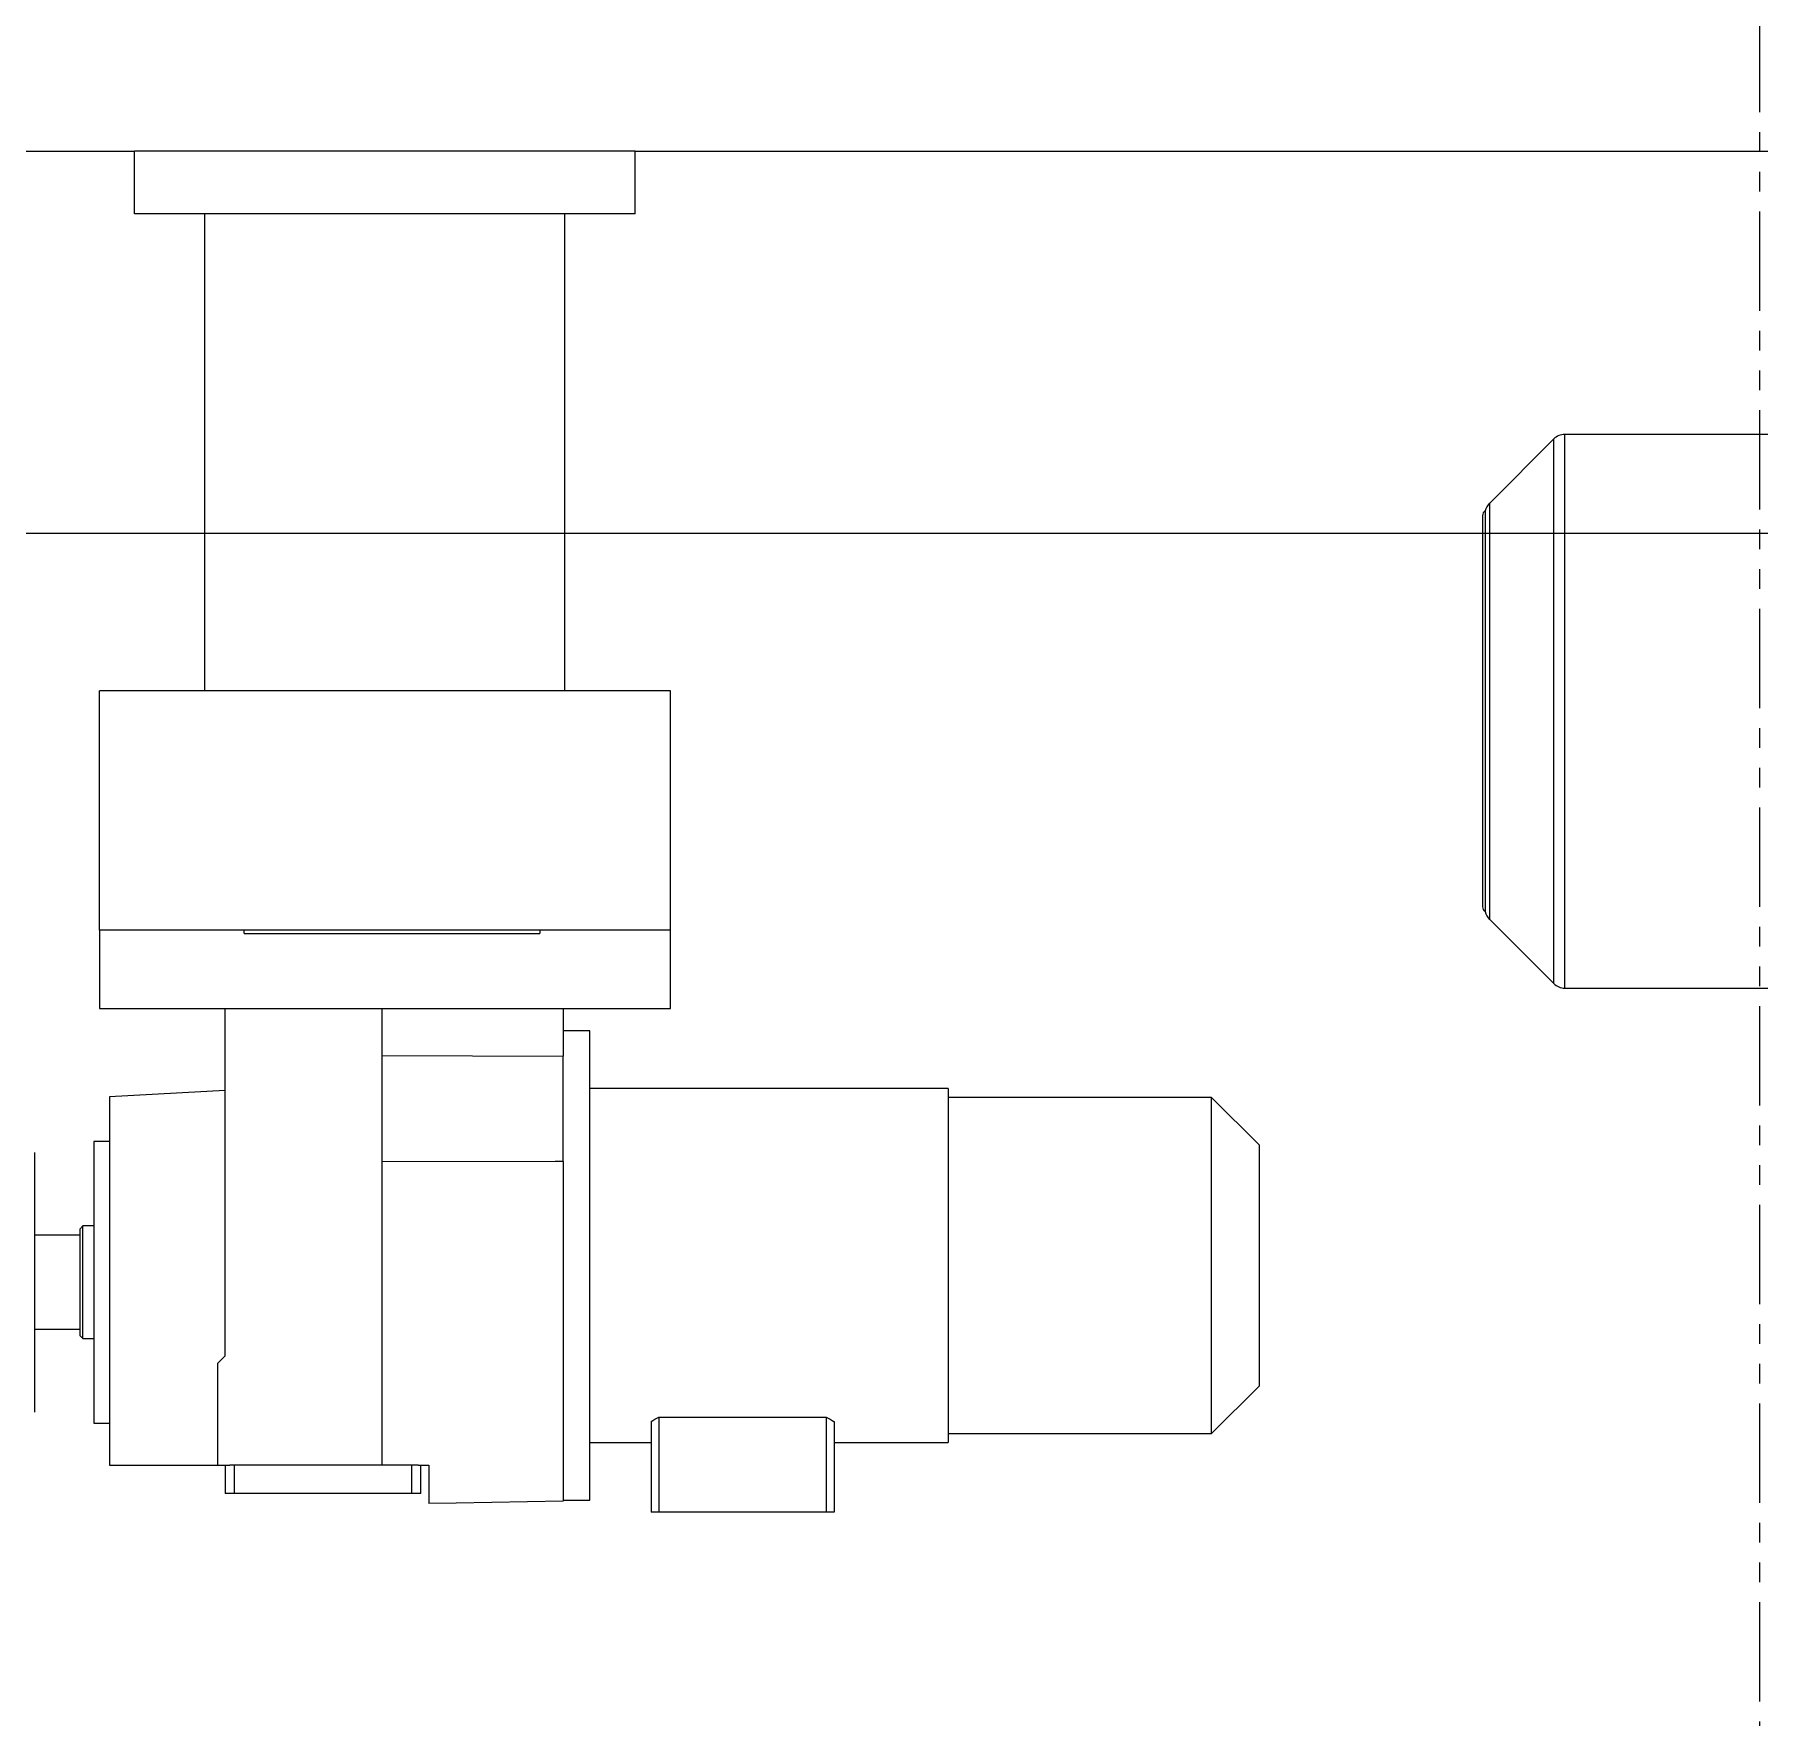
# Model space of a CAD drawing. Header units: inches. Extents: x -16708 to 20619, y -1096 to 18335.
# Drawn here: x 7721 to 8824, y 9520 to 10596 of the extents above; entities that cross this region are included whole.
import ezdxf
from ezdxf.enums import TextEntityAlignment as Align

# ---------------------------------------------------------------- set-up
doc = ezdxf.new("R2010")
doc.units = ezdxf.units.IN
doc.header["$MEASUREMENT"] = 0
doc.linetypes.add('PHANTOM', pattern=[12.7, 6.35, -1.27, 1.27, -1.27, 1.27, -1.27])
for name, color, linetype, true_color in [('PK24-SYS-ROOM', 8, 'Continuous', 0x808080), ('PK24E-HELPER', 253, 'PHANTOM', 0xa1a1a1), ('PK24E-SYS-LIFT', 31, 'Continuous', 0xffcc5a), ('PK24E-SYS-SHELF', 31, 'Continuous', 0xffcc5a)]:
    doc.layers.add(name, color=color, linetype=linetype, true_color=true_color)
doc.layers.add('PK24E', color=7, linetype='Continuous')
doc.styles.add('Impact', font='impact.ttf', dxfattribs={"height": 5})

# ---------------------------------------------------------------- blocks, each defined once
blk = doc.blocks.new('*U35')
at = {"layer": 'PK24-SYS-ROOM', "color": 2, "lineweight": 5}
blk.add_line((-140, 160), (140, 160), dxfattribs=at)
at = {"layer": 'PK24-SYS-ROOM', "color": 3, "lineweight": 5, "style": 'Impact'}
blk.add_attdef('ROOMNO', text='', height=10, dxfattribs=at).set_placement((178.82, 230), align=Align.CENTER)
blk = doc.blocks.new('ELIFT-DU--BACK-COMP-PKE24')
at = {"layer": 'PK24E-SYS-LIFT', "linetype": 'Continuous', "lineweight": 5}
for p, q in [((-127.55, 100.65), (-103.85, 100.65)), ((-103.85, 96.65), (-103.85, 100.65)), ((-71.85, 100.65), (-103.85, 100.65)), ((-71.85, 96.65), (-71.85, 100.65)), ((-71.85, 100.65), (50.85, 100.65)), ((-71.85, 96.65), (-103.85, 96.65)), ((-99.35, 66.15), (-99.35, 96.65)), ((-76.35, 66.15), (-76.35, 96.65)), ((-13.14, 82.26), (-17.24, 78.16)), ((-13.14, 47.44), (-13.14, 82.26)), ((15.6, 82.55), (-12.44, 82.55)), ((-12.44, 47.15), (-12.44, 82.55)), ((-17.7, 77.35), (-17.7, 52.35)), ((-17.51, 52.04), (-17.51, 77.66)), ((-17.24, 51.54), (-17.24, 78.16)), ((-106.1, 50.85), (-106.1, 66.15)), ((-69.6, 66.15), (-106.1, 66.15)), ((-69.6, 50.85), (-69.6, 66.15)), ((-106.1, 50.85), (-106.1, 45.85)), ((-96.85, 50.85), (-106.1, 50.85)), ((-69.6, 50.85), (-106.1, 50.85)), ((-96.85, 50.65), (-96.85, 50.85)), ((-77.95, 50.85), (-77.95, 50.65)), ((-69.6, 50.85), (-77.95, 50.85)), ((-69.6, 45.85), (-69.6, 50.85)), ((-17.24, 51.54), (-13.14, 47.44)), ((-96.85, 50.65), (-77.95, 50.65)), ((-12.44, 47.15), (15.6, 47.15)), ((-106.1, 45.85), (-88.05, 45.85)), ((-98.05, 23.65), (-98.05, 45.85)), ((-88.05, 45.85), (-88.05, 42.85)), ((-88.05, 45.85), (-69.6, 45.85)), ((-76.45, 45.85), (-76.45, 42.81)), ((-74.75, 44.42), (-76.45, 44.42)), ((-74.75, 29.42), (-74.75, 44.42)), ((-88.05, 42.85), (-88.05, 36.05)), ((-88.05, 42.85), (-76.45, 42.81)), ((-76.45, 36.06), (-76.45, 42.81)), ((-98.05, 40.6), (-105.45, 40.21)), ((-105.45, 40.21), (-105.45, 16.65)), ((-51.85, 40.74), (-74.75, 40.74)), ((-51.85, 40.74), (-51.85, 29.42)), ((-35.01, 40.17), (-51.85, 40.17)), ((-31.95, 37.11), (-35.01, 40.17)), ((-35.01, 18.67), (-35.01, 40.17)), ((-110.25, 36.65), (-110.25, 27.86)), ((-105.45, 37.35), (-106.45, 37.35)), ((-106.45, 37.35), (-106.45, 28.35)), ((-31.95, 21.73), (-31.95, 37.11)), ((-88.05, 36.05), (-88.05, 16.65)), ((-76.45, 36.06), (-76.45, 14.35)), ((-107.35, 31.35), (-110.25, 31.35)), ((-107.15, 31.95), (-107.35, 31.75)), ((-107.35, 31.75), (-107.35, 28.35)), ((-106.45, 31.95), (-107.15, 31.95)), ((-107.15, 28.35), (-107.15, 31.95)), ((-74.75, 14.42), (-74.75, 29.42)), ((-51.85, 29.42), (-51.85, 18.1)), ((-110.25, 27.86), (-110.25, 20.05)), ((-107.35, 28.35), (-107.35, 24.95)), ((-107.15, 24.75), (-107.15, 28.35)), ((-106.45, 28.35), (-106.45, 19.35)), ((-110.25, 25.35), (-107.35, 25.35)), ((-107.35, 24.95), (-107.15, 24.75)), ((-107.15, 24.75), (-106.45, 24.75)), ((-98.05, 23.65), (-98.55, 23.15)), ((-98.55, 23.15), (-98.55, 16.65)), ((-35.01, 18.67), (-31.95, 21.73)), ((-106.45, 19.35), (-105.45, 19.35)), ((-70.84, 19.45), (-70.84, 13.65)), ((-70.34, 19.73), (-59.64, 19.73)), ((-70.34, 19.73), (-70.34, 13.65)), ((-59.64, 19.73), (-59.64, 13.65)), ((-59.14, 19.45), (-59.14, 13.65)), ((-74.75, 18.1), (-70.84, 18.1)), ((-59.14, 18.1), (-51.85, 18.1)), ((-51.85, 18.67), (-35.01, 18.67)), ((-98.55, 16.65), (-97.77, 16.65)), ((-98.05, 16.65), (-98.05, 14.85)), ((-97.46, 16.65), (-97.77, 16.65)), ((-97.46, 14.85), (-97.46, 16.65)), ((-86.16, 16.65), (-97.46, 16.65)), ((-86.16, 16.65), (-86.16, 14.85)), ((-85.73, 16.65), (-86.16, 16.65)), ((-85.73, 16.65), (-85.05, 16.65)), ((-85.55, 14.85), (-85.55, 16.65)), ((-85.05, 16.65), (-85.05, 14.2)), ((-97.46, 14.85), (-98.05, 14.85)), ((-86.16, 14.85), (-97.46, 14.85)), ((-85.55, 14.85), (-86.16, 14.85)), ((-76.45, 14.42), (-74.75, 14.42)), ((-70.34, 13.65), (-70.84, 13.65)), ((-59.64, 13.65), (-70.34, 13.65)), ((-59.14, 13.65), (-59.64, 13.65))]:
    blk.add_line(p, q, dxfattribs=at)
at = {"layer": 'PK24E-SYS-LIFT', "linetype": 'Continuous', "lineweight": 5, "flags": 128}
for points in [[(-76.45, 36.06), (-76.96, 36.06), (-88.05, 36.05)], [(-76.45, 14.35), (-83.29, 14.23), (-85.05, 14.2)]]:
    blk.add_lwpolyline(points, dxfattribs=at)
at = {"layer": 'PK24E-SYS-LIFT', "linetype": 'Continuous', "lineweight": 5}
for centre, radius, start, end in [((-12.44, 81.55), 1, 90, 135), ((-17.35, 77.35), 0.35, 117.8212, 180), ((-16.54, 77.45), 1, 135, 167.922), ((-17.35, 52.35), 0.35, 180, 242.1788), ((-16.54, 52.25), 1, 192.078, 225), ((-12.44, 48.15), 1, 225, 270), ((-76.2, 29.42), 11.32, 298.2486, 301.1629), ((-53.79, 29.42), 11.32, 238.8371, 241.7514)]:
    blk.add_arc(centre, radius, start, end, dxfattribs=at)
blk.add_open_spline([(-105.45, 16.65), (-104.89, 16.65), (-103.76, 16.65), (-102.03, 16.65), (-100.3, 16.65), (-99.13, 16.65), (-98.55, 16.65)], degree=3, knots=[0, 0, 0, 0, 0.249379, 0.498844, 0.749416, 1, 1, 1, 1], dxfattribs=at)
blk = doc.blocks.new('*U56')
at = {"layer": 'PK24E-HELPER', "lineweight": 5}
blk.add_line((0, 256.77), (0, -399.4), dxfattribs=at)
at = {"layer": 'PK24E-SYS-SHELF', "lineweight": 5}
blk.add_blockref('ELIFT-DU--BACK-COMP-PKE24', (0, 83.77), dxfattribs=at)

msp = doc.modelspace()

# ---------------------------------------------------------------- block references
at = {"layer": 'PK24E', "lineweight": 5, "xscale": 10, "yscale": 10, "zscale": 10}
for name in ['*U35', '*U56']:
    msp.add_blockref(name, (8823.9, 8676.7), dxfattribs=at)

doc.saveas('drawing.dxf')
